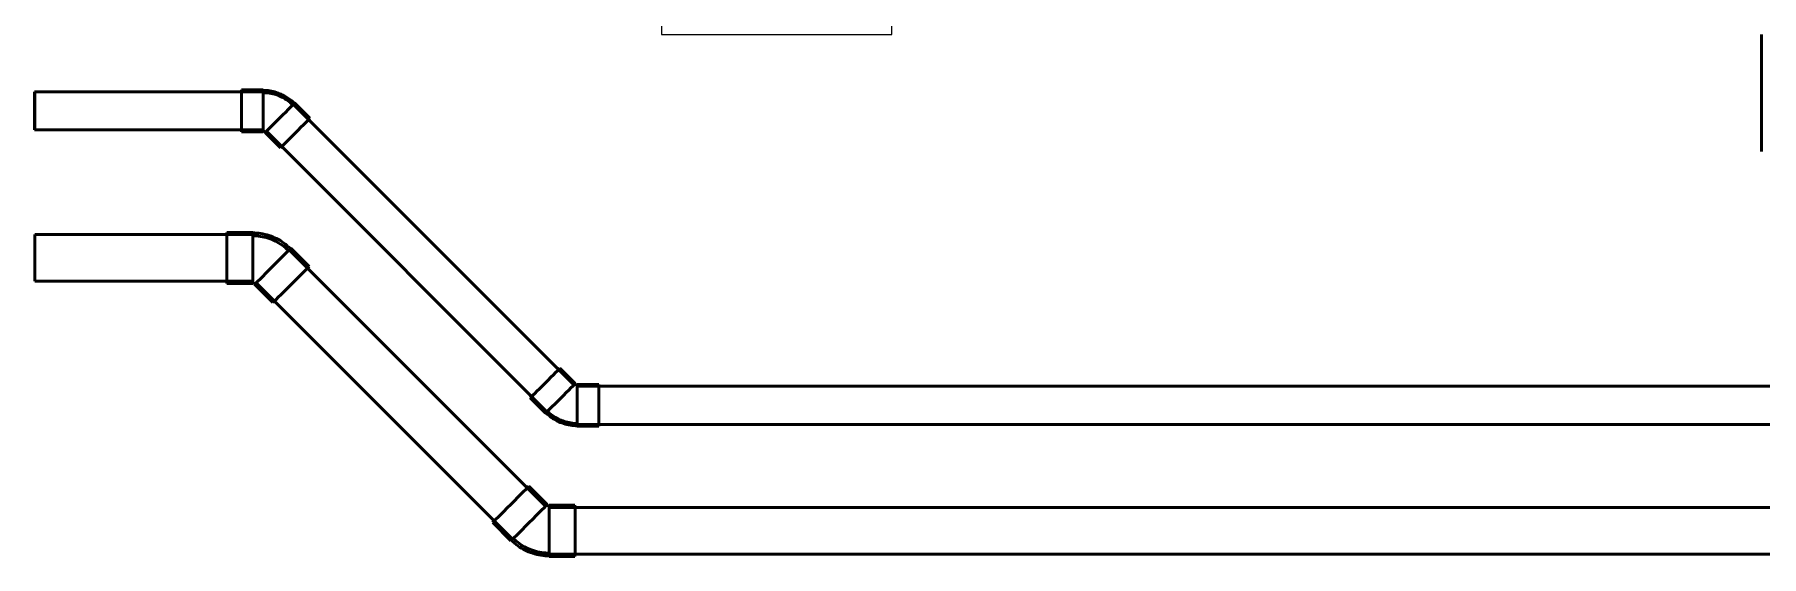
# Model space of a CAD drawing. Header units: millimetres. Extents: x -108050 to 96605, y 58136 to 140997.
# Drawn here: x -97256 to -93183, y 93998 to 95229 of the extents above; entities that cross this region are included whole.
import ezdxf

# ---------------------------------------------------------------- set-up
doc = ezdxf.new("R2010")
doc.units = ezdxf.units.MM
doc.layers.add('E-CABL-TRAY', color=211, linetype='Continuous', lineweight=25)
doc.layers.add('P-PIPE', color=3, linetype='Continuous', lineweight=50)

# ---------------------------------------------------------------- blocks, each defined once
blk = doc.blocks.new('PG_Busway_CutNgang - 1250A-2000881-HẦM')
at = {"layer": 'E-CABL-TRAY'}
for p, q in [((161.5, 381), (-161.5, 381)), ((-161.5, 381), (-161.5, 161.5)), ((161.5, -161.5), (161.5, 381)), ((-381, -161.5), (-381, 161.5)), ((-161.5, 161.5), (-381, 161.5)), ((-381, -161.5), (161.5, -161.5))]:
    blk.add_line(p, q, dxfattribs=at)
blk = doc.blocks.new('DSC_uPVC_Elbow_TienPhong - Standard-2123447-HẦM')
at = {"layer": 'P-PIPE'}
for p, q in [((-96717.1, 95098.3), (-96768.1, 95098.3)), ((-96606.7, 95031.4), (-96642.7, 95067.5)), ((-96768.1, 94999.7), (-96717.1, 94999.7)), ((-96712.5, 94997.8), (-96676.4, 94961.7))]:
    blk.add_line(p, q, dxfattribs=at)
at = {"layer": 'P-PIPE', "flags": 128}
for points in [[(-96677.3, 95089.3), (-96681.2, 95090.8), (-96685.1, 95092.2), (-96689.1, 95093.4), (-96693.1, 95094.4), (-96697.2, 95095.3), (-96701.3, 95096), (-96705.4, 95096.6), (-96709.6, 95097), (-96713.7, 95097.2), (-96717.1, 95097.2)], [(-96679.3, 95084.4), (-96683, 95085.8), (-96686.7, 95087.1), (-96690.5, 95088.2), (-96694.4, 95089.2), (-96698.2, 95090), (-96702.1, 95090.7), (-96706, 95091.2), (-96710, 95091.6), (-96713.9, 95091.8), (-96717.1, 95091.9)], [(-96647.3, 95063), (-96650.2, 95065.7), (-96653.1, 95068.3), (-96656.2, 95070.8), (-96659.3, 95073.2), (-96662.6, 95075.4), (-96665.9, 95077.5), (-96669.3, 95079.5), (-96672.8, 95081.4), (-96676.4, 95083.1), (-96679.3, 95084.4)], [(-96643.5, 95066.8), (-96646.5, 95069.6), (-96649.6, 95072.4), (-96652.8, 95075), (-96656.2, 95077.5), (-96659.6, 95079.9), (-96663.1, 95082.1), (-96666.7, 95084.2), (-96670.4, 95086.2), (-96674.2, 95088), (-96677.3, 95089.3)], [(-96717.1, 95000.8), (-96716.8, 95000.8), (-96716.5, 95000.8), (-96716.2, 95000.7), (-96715.9, 95000.7), (-96715.6, 95000.6), (-96715.3, 95000.6), (-96715, 95000.5), (-96714.7, 95000.4), (-96714.4, 95000.3), (-96714.2, 95000.2)], [(-96714.2, 95000.2), (-96713.9, 95000.1), (-96713.6, 95000), (-96713.4, 94999.8), (-96713.1, 94999.7), (-96712.8, 94999.5), (-96712.6, 94999.3), (-96712.3, 94999.1), (-96712.1, 94998.9), (-96711.9, 94998.7), (-96711.7, 94998.6)]]:
    blk.add_lwpolyline(points, dxfattribs=at)
at = {"layer": 'P-PIPE'}
for centre, major_axis, start_param, end_param in [((-96768.1, 95049), (0, 49.3), 0, 0.408881), ((-96768.1, 95049), (0, 49.3), 4.710318, 6.281114), ((-96768.1, 95049.6), (0, 45), 6.019315, 6.281114), ((-96717.1, 95049), (0, 49.3), 4.710318, 6.281114), ((-96677.6, 95032.7), (34.9, 34.9), 4.71446, 6.283185), ((-96677.6, 95032.7), (34.9, 34.9), 0.002071, 0.26387), ((-96768.1, 95049), (0, 49.3), 3.141593, 4.710318), ((-96717.1, 95049), (0, 49.3), 3.141593, 4.710318), ((-96677.6, 95032.7), (34.9, 34.9), 3.143664, 4.71446), ((-96641.5, 94996.6), (34.9, 34.9), 4.71446, 6.283185), ((-96768.1, 95049), (0, 49.3), 2.732849, 3.139522), ((-96641.5, 94996.6), (34.9, 34.9), 3.143664, 4.71446)]:
    blk.add_ellipse(centre, major_axis=major_axis, ratio=0.005, start_param=start_param, end_param=end_param, dxfattribs=at)
blk = doc.blocks.new('DSC_uPVC_Elbow_TienPhong - Standard-V265-HẦM')
at = {"layer": 'P-PIPE'}
for p, q in [((-95981.1, 94405.9), (-96017.2, 94441.9)), ((-96086.9, 94372.2), (-96050.8, 94336.1)), ((-95925.4, 94403.9), (-95976.4, 94403.9)), ((-95976.4, 94305.3), (-95925.4, 94305.3))]:
    blk.add_line(p, q, dxfattribs=at)
at = {"layer": 'P-PIPE', "flags": 128}
for points in [[(-95979.4, 94403.4), (-95979.7, 94403.6), (-95979.9, 94403.7), (-95980.2, 94403.8), (-95980.5, 94404), (-95980.7, 94404.2), (-95981, 94404.3), (-95981.2, 94404.5), (-95981.4, 94404.7), (-95981.7, 94404.9), (-95981.9, 94405.1)], [(-95976.4, 94402.9), (-95976.7, 94402.9), (-95977, 94402.9), (-95977.4, 94402.9), (-95977.7, 94403), (-95978, 94403), (-95978.3, 94403.1), (-95978.6, 94403.2), (-95978.8, 94403.2), (-95979.1, 94403.4), (-95979.4, 94403.4)], [(-96050.1, 94336.9), (-96047.1, 94334), (-96043.9, 94331.3), (-96040.7, 94328.6), (-96037.4, 94326.1), (-96034, 94323.7), (-96030.4, 94321.5), (-96026.8, 94319.4), (-96023.2, 94317.5), (-96019.4, 94315.7), (-96016.3, 94314.3)], [(-96046.3, 94340.7), (-96043.4, 94338), (-96040.5, 94335.3), (-96037.4, 94332.8), (-96034.2, 94330.5), (-96031, 94328.2), (-96027.7, 94326.1), (-96024.2, 94324.1), (-96020.7, 94322.3), (-96017.2, 94320.6), (-96014.2, 94319.3)], [(-96016.3, 94314.3), (-96012.4, 94312.8), (-96008.5, 94311.5), (-96004.5, 94310.3), (-96000.4, 94309.2), (-95996.4, 94308.3), (-95992.3, 94307.6), (-95988.1, 94307.1), (-95984, 94306.7), (-95979.8, 94306.5), (-95976.4, 94306.4)], [(-96014.2, 94319.3), (-96010.5, 94317.9), (-96006.8, 94316.6), (-96003, 94315.4), (-95999.2, 94314.4), (-95995.3, 94313.6), (-95991.5, 94312.9), (-95987.5, 94312.4), (-95983.6, 94312), (-95979.7, 94311.8), (-95976.4, 94311.8)]]:
    blk.add_lwpolyline(points, dxfattribs=at)
at = {"layer": 'P-PIPE'}
for centre, major_axis, start_param, end_param in [((-96052, 94407.1), (34.9, 34.9), 4.71446, 6.283185), ((-96052, 94407.1), (31.8, 31.8), 5.761658, 6.023457), ((-96052, 94407.1), (34.9, 34.9), 0.002071, 0.401052), ((-96052, 94407.1), (34.9, 34.9), 3.143664, 4.71446), ((-96052, 94407.1), (34.9, 34.9), 2.740481, 3.141593), ((-96052, 94407.1), (31.8, 31.8), 3.405463, 3.664557), ((-96016, 94371), (34.9, 34.9), 3.143664, 4.71446), ((-96016, 94371), (34.9, 34.9), 4.71446, 6.283185), ((-95976.4, 94354.6), (0, 49.3), 4.710318, 6.281114), ((-95925.4, 94354.6), (0, 49.3), 4.710318, 6.281114), ((-95976.4, 94354.6), (0, 49.3), 3.141593, 4.710318), ((-95925.4, 94354.6), (0, 49.3), 3.141593, 4.710318)]:
    blk.add_ellipse(centre, major_axis=major_axis, ratio=0.005, start_param=start_param, end_param=end_param, dxfattribs=at)
blk = doc.blocks.new('DSC_uPVC_Elbow_TienPhong - Standard-2123502-HẦM')
at = {"layer": 'P-PIPE'}
for p, q in [((-96741.6, 94762.3), (-96802.6, 94762.3)), ((-96608.7, 94682), (-96651.8, 94725.1)), ((-96802.6, 94641.7), (-96741.6, 94641.7)), ((-96737.1, 94639.9), (-96693.9, 94596.7))]:
    blk.add_line(p, q, dxfattribs=at)
at = {"layer": 'P-PIPE', "flags": 128}
for points in [[(-96693.5, 94751.4), (-96698.2, 94753.3), (-96702.9, 94754.9), (-96707.8, 94756.4), (-96712.6, 94757.6), (-96717.5, 94758.7), (-96722.5, 94759.6), (-96727.5, 94760.2), (-96732.5, 94760.7), (-96737.5, 94761), (-96741.6, 94761)], [(-96696, 94745.3), (-96700.5, 94747.1), (-96705, 94748.6), (-96709.5, 94750), (-96714.2, 94751.2), (-96718.8, 94752.2), (-96723.5, 94753), (-96728.2, 94753.6), (-96733, 94754.1), (-96737.7, 94754.3), (-96741.6, 94754.4)], [(-96657.4, 94719.5), (-96660.8, 94722.8), (-96664.4, 94726), (-96668.1, 94729), (-96671.9, 94731.9), (-96675.8, 94734.6), (-96679.8, 94737.1), (-96684, 94739.5), (-96688.2, 94741.7), (-96692.5, 94743.8), (-96696, 94745.3)], [(-96652.7, 94724.2), (-96656.3, 94727.7), (-96660.1, 94731), (-96664, 94734.2), (-96668, 94737.2), (-96672.2, 94740.1), (-96676.4, 94742.8), (-96680.8, 94745.3), (-96685.2, 94747.6), (-96689.7, 94749.8), (-96693.5, 94751.4)], [(-96741.6, 94643.1), (-96741.3, 94643.1), (-96741, 94643), (-96740.7, 94643), (-96740.4, 94643), (-96740.1, 94642.9), (-96739.8, 94642.8), (-96739.5, 94642.8), (-96739.2, 94642.7), (-96738.9, 94642.6), (-96738.6, 94642.5)], [(-96738.6, 94642.5), (-96738.4, 94642.4), (-96738.1, 94642.2), (-96737.8, 94642.1), (-96737.5, 94641.9), (-96737.3, 94641.7), (-96737, 94641.6), (-96736.8, 94641.4), (-96736.5, 94641.2), (-96736.3, 94641), (-96736.1, 94640.8)]]:
    blk.add_lwpolyline(points, dxfattribs=at)
at = {"layer": 'P-PIPE'}
for centre, major_axis, start_param, end_param in [((-96802.6, 94702), (0, 60.3), 0, 0.412622), ((-96802.6, 94702), (0, 60.3), 4.710318, 6.281114), ((-96802.6, 94702.6), (0, 55), 6.019315, 6.281114), ((-96802.6, 94702.6), (0, 55), 5.757515, 5.993785), ((-96741.6, 94702), (0, 60.3), 4.710318, 6.281114), ((-96802.6, 94702), (0, 60.3), 3.141593, 4.710318), ((-96741.6, 94702), (0, 60.3), 3.141593, 4.710318), ((-96694.4, 94682.5), (42.6, 42.6), 4.71446, 6.283185), ((-96694.4, 94682.5), (41.7, 41.7), 5.93619, 6.283185), ((-96694.4, 94682.5), (42.6, 42.6), 0.002071, 0.26387), ((-96694.4, 94682.5), (42.6, 42.6), 3.143664, 4.71446), ((-96651.3, 94639.4), (42.6, 42.6), 4.71446, 6.283185), ((-96802.6, 94702), (0, 60.3), 2.729145, 3.139522), ((-96694.4, 94682.5), (41.7, 41.7), 3.143664, 3.49273), ((-96651.3, 94639.4), (42.6, 42.6), 3.143664, 4.71446)]:
    blk.add_ellipse(centre, major_axis=major_axis, ratio=0.005, start_param=start_param, end_param=end_param, dxfattribs=at)
blk = doc.blocks.new('DSC_uPVC_Elbow_TienPhong - Standard-V266-HẦM')
at = {"layer": 'P-PIPE'}
for p, q in [((-96047.2, 94120.6), (-96090.3, 94163.7)), ((-95981.6, 94118.7), (-96042.6, 94118.7)), ((-96175.6, 94078.4), (-96132.5, 94035.3)), ((-96042.6, 93998.1), (-95981.6, 93998.1))]:
    blk.add_line(p, q, dxfattribs=at)
at = {"layer": 'P-PIPE', "flags": 128}
for points in [[(-96045.6, 94117.9), (-96045.9, 94118.1), (-96046.2, 94118.2), (-96046.5, 94118.3), (-96046.7, 94118.5), (-96047, 94118.7), (-96047.2, 94118.8), (-96047.5, 94119), (-96047.7, 94119.2), (-96048, 94119.4), (-96048.1, 94119.6)], [(-96042.6, 94117.3), (-96043, 94117.3), (-96043.3, 94117.4), (-96043.6, 94117.4), (-96043.9, 94117.4), (-96044.2, 94117.5), (-96044.5, 94117.6), (-96044.8, 94117.6), (-96045.1, 94117.7), (-96045.4, 94117.8), (-96045.6, 94117.9)], [(-96131.6, 94036.2), (-96127.9, 94032.7), (-96124.2, 94029.4), (-96120.3, 94026.2), (-96116.3, 94023.2), (-96112.1, 94020.3), (-96107.9, 94017.6), (-96103.5, 94015.1), (-96099.1, 94012.8), (-96094.5, 94010.6), (-96090.8, 94009)], [(-96126.9, 94040.9), (-96123.4, 94037.6), (-96119.9, 94034.4), (-96116.2, 94031.4), (-96112.4, 94028.6), (-96108.5, 94025.8), (-96104.4, 94023.3), (-96100.3, 94020.9), (-96096.1, 94018.7), (-96091.8, 94016.6), (-96088.2, 94015.1)], [(-96090.8, 94009), (-96086.1, 94007.1), (-96081.3, 94005.5), (-96076.5, 94004), (-96071.6, 94002.8), (-96066.7, 94001.7), (-96061.8, 94000.9), (-96056.8, 94000.2), (-96051.8, 93999.7), (-96046.8, 93999.5), (-96042.6, 93999.4)], [(-96088.2, 94015.1), (-96083.8, 94013.3), (-96079.3, 94011.8), (-96074.7, 94010.4), (-96070.1, 94009.2), (-96065.5, 94008.2), (-96060.8, 94007.4), (-96056, 94006.8), (-96051.3, 94006.3), (-96046.5, 94006.1), (-96042.6, 94006)]]:
    blk.add_lwpolyline(points, dxfattribs=at)
at = {"layer": 'P-PIPE'}
for centre, major_axis, start_param, end_param in [((-96133, 94121.1), (42.6, 42.6), 4.71446, 6.283185), ((-96133, 94121.1), (38.9, 38.9), 5.761658, 6.283185), ((-96133, 94121.1), (42.6, 42.6), 0.002071, 0.402806), ((-96133, 94121.1), (42.6, 42.6), 3.143664, 4.71446), ((-96133, 94121.1), (38.9, 38.9), 3.405463, 3.664558), ((-96089.8, 94077.9), (42.6, 42.6), 4.71446, 6.283185), ((-96042.6, 94058.4), (0, 60.3), 0, 0.168872), ((-96042.6, 94058.4), (0, 60.3), 4.710318, 6.281114), ((-96042.6, 94058.4), (0, 59), 5.932048, 6.281114), ((-95981.6, 94058.4), (0, 60.3), 4.710318, 6.281114), ((-96133, 94121.1), (42.6, 42.6), 2.738709, 3.141593), ((-96089.8, 94077.9), (42.6, 42.6), 3.143664, 4.71446), ((-96042.6, 94058.4), (0, 60.3), 3.141593, 4.710318), ((-95981.6, 94058.4), (0, 60.3), 3.141593, 4.710318), ((-96042.6, 94058.4), (0, 59), 3.141593, 3.488587), ((-96042.6, 94058.4), (0, 60.3), 2.973309, 3.139522)]:
    blk.add_ellipse(centre, major_axis=major_axis, ratio=0.005, start_param=start_param, end_param=end_param, dxfattribs=at)

msp = doc.modelspace()

# ---------------------------------------------------------------- linework, layer by layer
at = {"layer": 'P-PIPE'}
for p, q in [((-93183.3, 95228.9), (-93183.3, 94953)), ((-96717.1, 95094), (-97255.9, 95094)), ((-95984.1, 94402.8), (-96645.8, 95064.5)), ((-97255.9, 95004), (-96717.1, 95004)), ((-96709.4, 95000.8), (-96047.8, 94339.2)), ((-96741.6, 94757), (-97255.4, 94757)), ((-96051, 94116.8), (-96655.5, 94721.4)), ((-97255.4, 94647), (-96741.6, 94647)), ((-96733.3, 94643.6), (-96128.7, 94039)), ((-89857, 94399.6), (-95976.4, 94399.6)), ((-95976.4, 94309.6), (-89857, 94309.6)), ((-90124.8, 94113.4), (-96042.6, 94113.4)), ((-96042.6, 94003.4), (-90124.8, 94003.4))]:
    msp.add_line(p, q, dxfattribs=at)
for centre, major_axis, start_param, end_param in [((-97255.9, 95049), (0, 45), 0, 1.570796), ((-97255.9, 95049), (0, 45), 4.712389, 6.283185), ((-97255.9, 95049), (0, 45), 1.570796, 3.141593), ((-97255.9, 95049), (0, 45), 3.141593, 4.712389), ((-97255.4, 94702), (0, 55), 0, 1.570796), ((-97255.4, 94702), (0, 55), 4.712389, 6.283185), ((-97255.4, 94702), (0, 55), 1.570796, 3.141593), ((-97255.4, 94702), (0, 55), 3.141593, 4.712389)]:
    msp.add_ellipse(centre, major_axis=major_axis, ratio=0.005, start_param=start_param, end_param=end_param, dxfattribs=at)

# ---------------------------------------------------------------- block references
at = {"layer": 'E-CABL-TRAY', "rotation": 270.0000000000004}
msp.add_blockref('PG_Busway_CutNgang - 1250A-2000881-HẦM', (-95615.6, 95390.4), dxfattribs=at)
at = {"layer": 'P-PIPE'}
for name in ['DSC_uPVC_Elbow_TienPhong - Standard-2123447-HẦM', 'DSC_uPVC_Elbow_TienPhong - Standard-2123502-HẦM', 'DSC_uPVC_Elbow_TienPhong - Standard-V265-HẦM', 'DSC_uPVC_Elbow_TienPhong - Standard-V266-HẦM']:
    msp.add_blockref(name, (0, 0), dxfattribs=at)

doc.saveas('drawing.dxf')
